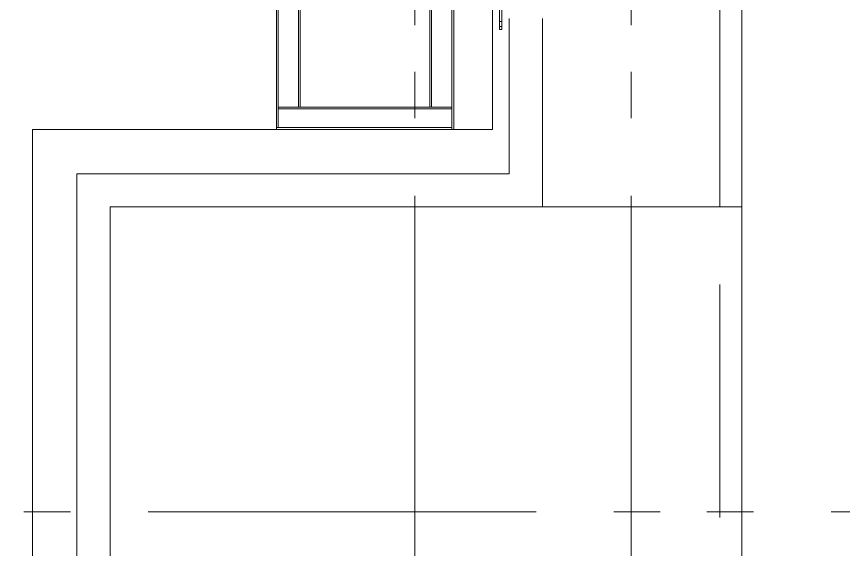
# Model space of a CAD drawing. Units: millimetres at full size. Extents: x -22551 to 92397, y -19340 to 14894.
# Drawn here: x 86862 to 87608, y -1764 to -1283 of the extents above; entities that cross this region are included whole.
import ezdxf

# ---------------------------------------------------------------- set-up
doc = ezdxf.new("R2010")
doc.units = ezdxf.units.MM
doc.header["$LTSCALE"] = 70
doc.linetypes.add('DASHED3', pattern=[4, 3, -1])
doc.linetypes.add('DOUBLE_CHAIN1', pattern=[8.8, 5, -1, 0.6, -0.6, 0.6, -1])
for name, color, linetype, lineweight in [('2-0_通芯', 7, 'Continuous', 15), ('2-1_躯体', 7, 'Continuous', 15), ('2-3_間仕切り', 7, 'Continuous', 15), ('4-A_FSH', 7, 'Continuous', 15), ('4-B_金物', 7, 'Continuous', 15)]:
    doc.layers.add(name, color=color, linetype=linetype, lineweight=lineweight)

msp = doc.modelspace()

# ---------------------------------------------------------------- linework, layer by layer
at = {"layer": '2-0_通芯', "linetype": 'DOUBLE_CHAIN1'}
for p, q in [((87221.52, 10874.77), (87221.52, -9077.32)), ((87416.52, 10874.77), (87416.52, -7611.2)), ((45708.82, -1730.23), (92121.52, -1730.23))]:
    msp.add_line(p, q, dxfattribs=at)
at = {"layer": '2-1_躯体', "linetype": 'DASHED3'}
msp.add_line((87496.52, -1245.23), (87496.52, -2215.23), dxfattribs=at)
at = {"layer": '2-1_躯体'}
for p, q in [((87516.52, -1245.23), (87516.52, -2215.23)), ((87336.52, -1285.23), (87336.52, -1455.23)), ((86946.52, -1455.23), (86946.52, -2005.23)), ((86946.52, -1455.23), (87516.52, -1455.23))]:
    msp.add_line(p, q, dxfattribs=at)
at = {"layer": '2-3_間仕切り'}
for p, q in [((87256.52, -1270.23), (87256.52, -1385.23)), ((87306.52, -1285.23), (87306.52, -1425.23)), ((86876.52, -1385.23), (86876.52, -2075.23)), ((86876.52, -1385.23), (87254.92, -1385.23)), ((86916.52, -1425.23), (86916.52, -2035.23)), ((86916.52, -1425.23), (87306.52, -1425.23))]:
    msp.add_line(p, q, dxfattribs=at)
at = {"layer": '4-A_FSH'}
for p, q in [((87297.67, -1292.58), (87297.67, -1262.23)), ((87299.97, -1262.23), (87299.97, -1292.58)), ((87299.97, -1288.08), (87297.67, -1288.08)), ((87299.97, -1292.58), (87297.67, -1292.58)), ((87297.67, -1292.58), (87297.67, -1295.23)), ((87299.97, -1295.23), (87297.67, -1295.23)), ((87299.97, -1292.58), (87299.97, -1295.23))]:
    msp.add_line(p, q, dxfattribs=at)
at = {"layer": '4-B_金物'}
for p, q in [((87096.52, -1385.23), (87096.52, -375.23)), ((87098.12, -1383.63), (87098.12, -376.83)), ((87254.92, -1385.23), (87254.92, -376.83)), ((87256.52, -1385.23), (87256.52, -375.23)), ((87116.52, -1365.23), (87116.52, -395.23)), ((87118.12, -1365.23), (87118.12, -395.23)), ((87234.92, -1365.23), (87234.92, -395.23)), ((87236.52, -1365.23), (87236.52, -395.23)), ((87291.52, -1270.23), (87291.52, -1385.23)), ((87098.12, -1365.23), (87254.92, -1365.23)), ((87098.12, -1366.83), (87254.92, -1366.83)), ((87254.92, -1383.63), (87096.52, -1383.63)), ((87096.52, -1385.23), (87116.52, -1385.23))]:
    msp.add_line(p, q, dxfattribs=at)
for points in [[(87254.92, -1385.23), (87291.52, -1385.23), (87291.52, -1277.88)], [(87116.52, -1385.23), (87236.52, -1385.23), (87256.52, -1385.23)]]:
    msp.add_lwpolyline(points, dxfattribs=at)

doc.saveas('drawing.dxf')
